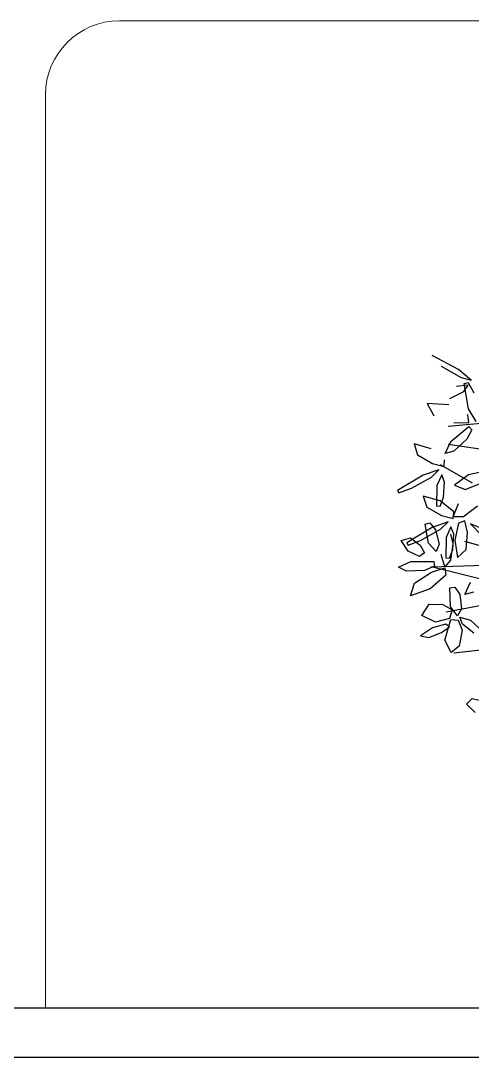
# Model space of a CAD drawing. Header units: inches. Extents: x 20.1 to 40.1, y 20 to 50.
# Drawn here: x 24.807 to 26.637, y 20.028 to 24.228 of the extents above; entities that cross this region are included whole.
import ezdxf

# ---------------------------------------------------------------- set-up
doc = ezdxf.new("R2010")
doc.units = ezdxf.units.IN
doc.header["$LTSCALE"] = 0.85
doc.header["$MEASUREMENT"] = 0

msp = doc.modelspace()

# ---------------------------------------------------------------- linework, layer by layer
at = {"lineweight": 9}
for p, q in [((25.2074, 24.2283), (29.9074, 24.2283)), ((24.9074, 23.9283), (24.9074, 20.2283))]:
    msp.add_line(p, q, dxfattribs=at)
at = {"color": 60}
for p, q in [((26.5803, 22.8153), (26.4739, 22.8723)), ((26.5108, 22.8289), (26.5916, 22.7829)), ((26.632, 22.7717), (26.5803, 22.8153)), ((26.5916, 22.7829), (26.632, 22.7717)), ((26.5459, 22.6977), (26.6019, 22.7262)), ((26.6205, 22.7513), (26.5732, 22.7462)), ((26.6019, 22.7262), (26.6205, 22.7513)), ((26.6036, 22.7581), (26.6201, 22.7624)), ((26.6217, 22.6553), (26.6036, 22.7581)), ((26.6201, 22.7624), (26.6429, 22.7203)), ((26.5415, 22.6716), (26.4538, 22.6778)), ((26.4538, 22.6778), (26.4815, 22.6273)), ((26.6527, 22.604), (26.6217, 22.6553)), ((26.5625, 22.6004), (26.6224, 22.599)), ((26.6224, 22.599), (26.6183, 22.6322)), ((26.5502, 22.5236), (26.6222, 22.5839)), ((26.6351, 22.5712), (26.6144, 22.5329)), ((26.6222, 22.5839), (26.6351, 22.5712)), ((26.4702, 22.4937), (26.4016, 22.5135)), ((26.4016, 22.5135), (26.4152, 22.4688)), ((26.5268, 22.4741), (26.5502, 22.5236)), ((26.6144, 22.5329), (26.5617, 22.4837)), ((26.5617, 22.4837), (26.5268, 22.4741)), ((26.4152, 22.4688), (26.475, 22.4339)), ((26.475, 22.4339), (26.5223, 22.4226)), ((26.5223, 22.4226), (26.5246, 22.4496)), ((26.4373, 22.3863), (26.3337, 22.3244)), ((26.5013, 22.4082), (26.4373, 22.3863)), ((26.4709, 22.3794), (26.5013, 22.4082)), ((26.5129, 22.3878), (26.4929, 22.3447)), ((26.5248, 22.359), (26.5129, 22.3878)), ((26.6221, 22.388), (26.5643, 22.346)), ((26.6903, 22.4038), (26.6221, 22.388)), ((26.3899, 22.3337), (26.4709, 22.3794)), ((26.4929, 22.3447), (26.4913, 22.2629)), ((26.5204, 22.2963), (26.5248, 22.359)), ((26.5643, 22.346), (26.608, 22.3293)), ((26.608, 22.3293), (26.6722, 22.355)), ((26.3337, 22.3244), (26.3389, 22.3147)), ((26.3389, 22.3147), (26.3899, 22.3337)), ((26.507, 22.2826), (26.4383, 22.3021)), ((26.4383, 22.3021), (26.4522, 22.2575)), ((26.4913, 22.2629), (26.5063, 22.2612)), ((26.5063, 22.2612), (26.5204, 22.2963)), ((26.5616, 22.2388), (26.507, 22.2826)), ((26.5598, 22.2182), (26.5805, 22.272)), ((26.6574, 22.2609), (26.6008, 22.2179)), ((26.4522, 22.2575), (26.5121, 22.2229)), ((26.5121, 22.2229), (26.5594, 22.2118)), ((26.5594, 22.2118), (26.5616, 22.2388)), ((26.6008, 22.2179), (26.5598, 22.2182)), ((26.4453, 22.1879), (26.4644, 22.1939)), ((26.4588, 22.1116), (26.4453, 22.1879)), ((26.4644, 22.1939), (26.4876, 22.1652)), ((26.5385, 22.1974), (26.4747, 22.1751)), ((26.5083, 22.1683), (26.5385, 22.1974)), ((26.5502, 22.177), (26.5305, 22.1338)), ((26.5623, 22.1483), (26.5502, 22.177)), ((26.5815, 22.192), (26.5655, 22.1239)), ((26.6068, 22.2017), (26.5815, 22.192)), ((26.6172, 22.1542), (26.6068, 22.2017)), ((26.6681, 22.1742), (26.6289, 22.1891)), ((26.6289, 22.1891), (26.6764, 22.141)), ((26.4747, 22.1751), (26.3713, 22.1126)), ((26.4275, 22.1222), (26.5083, 22.1683)), ((26.4876, 22.1652), (26.5021, 22.1076)), ((26.548, 22.1479), (26.558, 22.1084)), ((26.5582, 22.0855), (26.5623, 22.1483)), ((26.6118, 22.0852), (26.6172, 22.1542)), ((26.3484, 22.1225), (26.3869, 22.1331)), ((26.3769, 22.0789), (26.3484, 22.1225)), ((26.3713, 22.1126), (26.3766, 22.103)), ((26.3766, 22.103), (26.4275, 22.1222)), ((26.3869, 22.1331), (26.4261, 22.1034)), ((26.4261, 22.1034), (26.4438, 22.0721)), ((26.4906, 22.077), (26.4588, 22.1116)), ((26.5021, 22.1076), (26.4906, 22.077)), ((26.5305, 22.1338), (26.5293, 22.052)), ((26.558, 22.1084), (26.5486, 22.0427)), ((26.5655, 22.1239), (26.5774, 22.0535)), ((26.6776, 22.0979), (26.6061, 22.1186)), ((26.4225, 22.0577), (26.3769, 22.0789)), ((26.4438, 22.0721), (26.4225, 22.0577)), ((26.526, 22.0158), (26.5104, 22.065)), ((26.5293, 22.052), (26.5443, 22.0504)), ((26.5443, 22.0504), (26.5582, 22.0855)), ((26.5774, 22.0535), (26.6118, 22.0852)), ((26.3376, 22.0136), (26.3874, 22.0374)), ((26.3706, 21.9975), (26.3376, 22.0136)), ((26.3874, 22.0374), (26.4813, 22.0366)), ((26.4831, 22.0176), (26.4427, 22.001)), ((26.4714, 21.9941), (26.5262, 22.0112)), ((26.4813, 22.0366), (26.4831, 22.0176)), ((26.5486, 22.0427), (26.526, 22.0158)), ((26.5262, 22.0112), (26.5291, 21.9813)), ((26.4427, 22.001), (26.3706, 21.9975)), ((26.4024, 21.9494), (26.4714, 21.9941)), ((26.5291, 21.9813), (26.4665, 21.9268)), ((26.387, 21.8981), (26.4024, 21.9494)), ((26.4665, 21.9268), (26.387, 21.8981)), ((26.5452, 21.93), (26.566, 21.9338)), ((26.5485, 21.854), (26.5452, 21.93)), ((26.566, 21.9338), (26.5859, 21.9032)), ((26.6064, 21.9034), (26.6292, 21.9532)), ((26.5859, 21.9032), (26.5929, 21.8453)), ((26.6411, 21.9135), (26.6064, 21.9034)), ((26.4327, 21.8188), (26.4616, 21.8649)), ((26.4616, 21.8649), (26.5178, 21.8635)), ((26.5178, 21.8635), (26.555, 21.8417)), ((26.555, 21.8417), (26.5447, 21.8059)), ((26.5766, 21.8167), (26.5485, 21.854)), ((26.5929, 21.8453), (26.5766, 21.8167)), ((26.4881, 21.7916), (26.4327, 21.8188)), ((26.5447, 21.8059), (26.4881, 21.7916)), ((26.5262, 21.7188), (26.5501, 21.8027)), ((26.5501, 21.8027), (26.5801, 21.7995)), ((26.5801, 21.7995), (26.5962, 21.7592)), ((26.597, 21.7837), (26.5859, 21.812)), ((26.5859, 21.812), (26.6297, 21.7995)), ((26.6297, 21.7995), (26.6867, 21.7472)), ((26.4754, 21.7677), (26.4275, 21.7364)), ((26.5299, 21.7828), (26.4754, 21.7677)), ((26.5127, 21.75), (26.5443, 21.7723)), ((26.5443, 21.7723), (26.5299, 21.7828)), ((26.5962, 21.7592), (26.5842, 21.6938)), ((26.643, 21.7462), (26.597, 21.7837)), ((26.4275, 21.7364), (26.4607, 21.7288)), ((26.4607, 21.7288), (26.5127, 21.75)), ((26.5512, 21.6683), (26.5262, 21.7188)), ((26.5842, 21.6938), (26.5512, 21.6683))]:
    msp.add_line(p, q, dxfattribs=at)
at = {"color": 44}
for p, q in [((26.837, 22.612), (26.5386, 22.5844)), ((27.3573, 22.3916), (26.5386, 22.5109)), ((26.6381, 22.3549), (26.508, 22.4283)), ((26.4697, 22.0151), (27.2892, 22.0403)), ((26.8829, 21.9141), (26.4697, 22.0151)), ((27.1048, 21.9417), (26.5309, 21.8315)), ((26.9901, 21.7121), (26.5616, 21.6662))]:
    msp.add_line(p, q, dxfattribs=at)
at = {"color": 62}
for p, q in [((26.6139, 21.4597), (26.6361, 21.4816)), ((26.6361, 21.4816), (26.7036, 21.4656)), ((26.649, 21.4257), (26.6139, 21.4597))]:
    msp.add_line(p, q, dxfattribs=at)
at = {"lineweight": 30}
for p, q in [((20.3074, 20.2283), (29.9074, 20.2283)), ((20.1074, 20.0283), (30.1074, 20.0283))]:
    msp.add_line(p, q, dxfattribs=at)
at = {"lineweight": 9}
msp.add_arc((25.2074, 23.9283), 0.3, 90, 180, dxfattribs=at)

doc.saveas('drawing.dxf')
